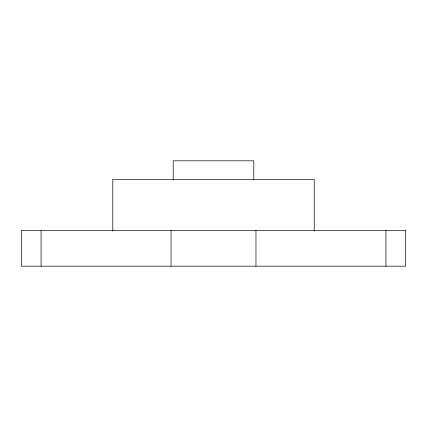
<?xml version="1.0" encoding="UTF-8"?>
<svg xmlns="http://www.w3.org/2000/svg" width="427" height="427" viewBox="0 0 427 427"><rect width="100%" height="100%" fill="white"/><g stroke="black" fill="none" stroke-linecap="round" stroke-linejoin="round"><path stroke-width="0.64" d="M253.787 179.351L253.787 160.814L173.213 160.814L173.213 179.351M385.933 230.548L385.933 266.186M314.224 231.076L314.224 179.409L112.776 179.409L112.776 231.076M255.96 230.548L255.96 266.186M171.04 230.548L171.04 266.186M41.067 230.548L41.067 266.186M405.65 230.548L21.35 230.548L21.35 266.186L405.65 266.186L405.65 230.548"/></g></svg>
